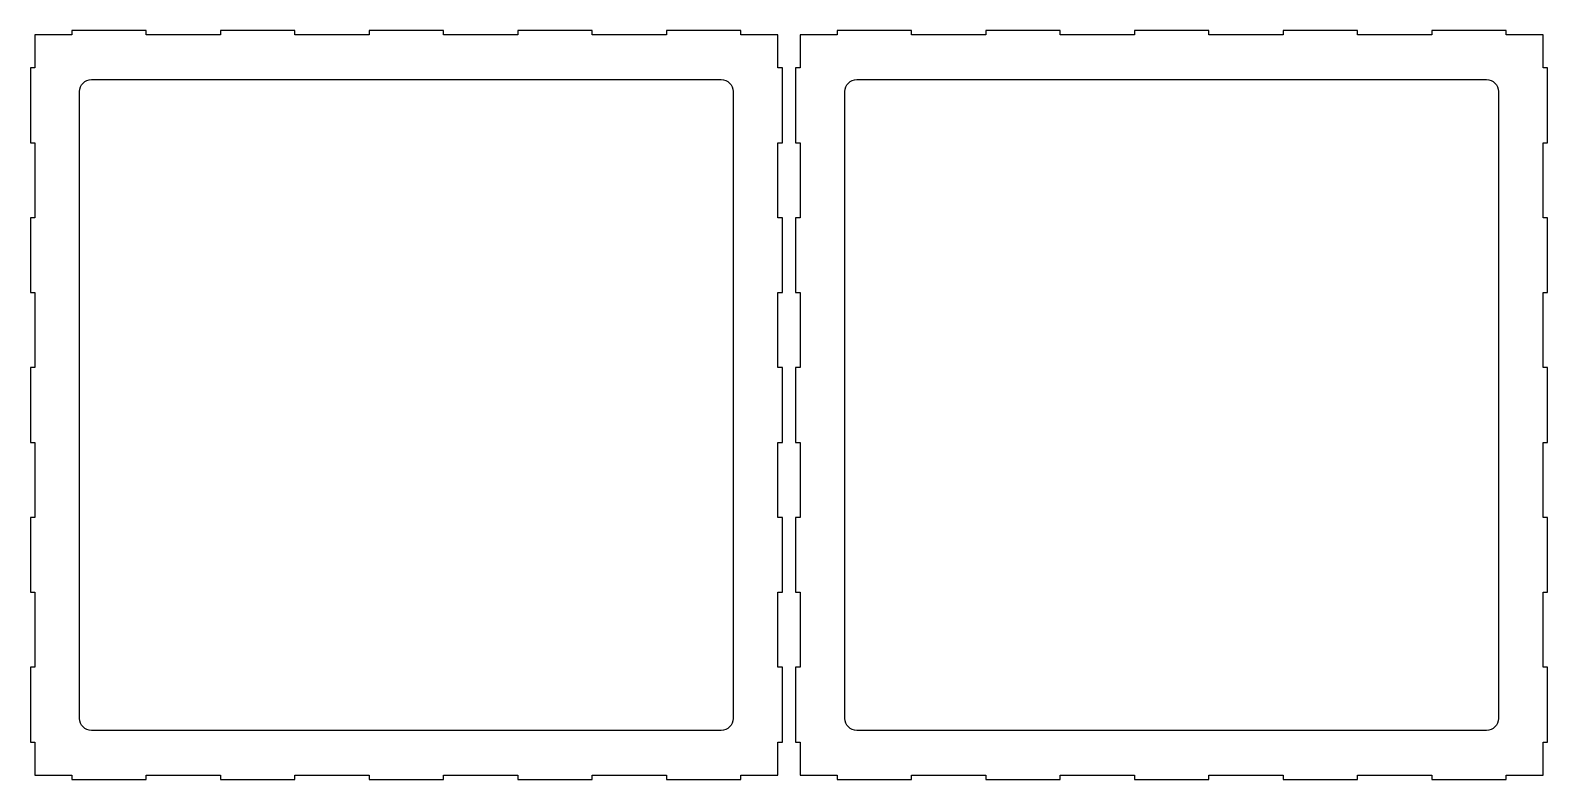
# Model space of a CAD drawing. Header units: millimetres. Extents: x -1160 to -32, y -819 to 758.
# Drawn here: x -1160 to -143, y 256 to 758 of the extents above; entities that cross this region are included whole.
import ezdxf

# ---------------------------------------------------------------- set-up
doc = ezdxf.new("R2010")
doc.units = ezdxf.units.MM
doc.layers.add('Layer_1', color=7, linetype='Continuous')

msp = doc.modelspace()

# ---------------------------------------------------------------- linework, layer by layer
at = {"layer": 'Layer_1'}
for points, knots in [([(-684.2478, 259.4275), (-684.2478, 259.2775), (-684.2478, 256.5775), (-684.2478, 256.4275), (-686.7378, 256.4275), (-731.5578, 256.4275), (-734.0478, 256.4275), (-734.0478, 256.5775), (-734.0478, 259.2775), (-734.0478, 259.4275), (-736.5378, 259.4275), (-781.3578, 259.4275), (-783.8478, 259.4275), (-783.8478, 259.2775), (-783.8478, 256.5775), (-783.8478, 256.4275), (-786.3378, 256.4275), (-831.1578, 256.4275), (-833.6478, 256.4275), (-833.6478, 256.5775), (-833.6478, 259.2775), (-833.6478, 259.4275), (-836.1378, 259.4275), (-880.9578, 259.4275), (-883.4478, 259.4275), (-883.4478, 259.2775), (-883.4478, 256.5775), (-883.4478, 256.4275), (-885.9378, 256.4275), (-930.7578, 256.4275), (-933.2478, 256.4275), (-933.2478, 256.5775), (-933.2478, 259.2775), (-933.2478, 259.4275), (-935.7378, 259.4275), (-980.5578, 259.4275), (-983.0478, 259.4275), (-983.0478, 259.2775), (-983.0478, 256.5775), (-983.0478, 256.4275), (-985.5378, 256.4275), (-1030.3578, 256.4275), (-1032.8478, 256.4275), (-1032.8478, 256.5775), (-1032.8478, 259.2775), (-1032.8478, 259.4275), (-1035.3378, 259.4275), (-1080.1578, 259.4275), (-1082.6478, 259.4275), (-1082.6478, 259.2775), (-1082.6478, 256.5775), (-1082.6478, 256.4275), (-1085.1378, 256.4275), (-1129.9578, 256.4275), (-1132.4478, 256.4275), (-1132.4478, 256.5775), (-1132.4478, 259.2775), (-1132.4478, 259.4275), (-1133.6928, 259.4275), (-1156.1028, 259.4275), (-1157.3478, 259.4275), (-1157.3478, 260.5325), (-1157.3478, 280.4225), (-1157.3478, 281.5275), (-1157.4978, 281.5275), (-1160.1978, 281.5275), (-1160.3478, 281.5275), (-1160.3478, 284.0375), (-1160.3478, 329.2175), (-1160.3478, 331.7275), (-1160.1978, 331.7275), (-1157.4978, 331.7275), (-1157.3478, 331.7275), (-1157.3478, 334.2375), (-1157.3478, 379.4175), (-1157.3478, 381.9275), (-1157.4978, 381.9275), (-1160.1978, 381.9275), (-1160.3478, 381.9275), (-1160.3478, 384.4375), (-1160.3478, 429.6175), (-1160.3478, 432.1275), (-1160.1978, 432.1275), (-1157.4978, 432.1275), (-1157.3478, 432.1275), (-1157.3478, 434.6375), (-1157.3478, 479.8175), (-1157.3478, 482.3275), (-1157.4978, 482.3275), (-1160.1978, 482.3275), (-1160.3478, 482.3275), (-1160.3478, 484.8375), (-1160.3478, 530.0175), (-1160.3478, 532.5275), (-1160.1978, 532.5275), (-1157.4978, 532.5275), (-1157.3478, 532.5275), (-1157.3478, 535.0375), (-1157.3478, 580.2175), (-1157.3478, 582.7275), (-1157.4978, 582.7275), (-1160.1978, 582.7275), (-1160.3478, 582.7275), (-1160.3478, 585.2375), (-1160.3478, 630.4175), (-1160.3478, 632.9275), (-1160.1978, 632.9275), (-1157.4978, 632.9275), (-1157.3478, 632.9275), (-1157.3478, 635.4375), (-1157.3478, 680.6175), (-1157.3478, 683.1275), (-1157.4978, 683.1275), (-1160.1978, 683.1275), (-1160.3478, 683.1275), (-1160.3478, 685.6375), (-1160.3478, 730.8175), (-1160.3478, 733.3275), (-1160.1978, 733.3275), (-1157.4978, 733.3275), (-1157.3478, 733.3275), (-1157.3478, 734.4325), (-1157.3478, 754.3225), (-1157.3478, 755.4275), (-1156.1028, 755.4275), (-1133.6928, 755.4275), (-1132.4478, 755.4275), (-1132.4478, 755.5775), (-1132.4478, 758.2775), (-1132.4478, 758.4275), (-1129.9578, 758.4275), (-1085.1378, 758.4275), (-1082.6478, 758.4275), (-1082.6478, 758.2775), (-1082.6478, 755.5775), (-1082.6478, 755.4275), (-1080.1578, 755.4275), (-1035.3378, 755.4275), (-1032.8478, 755.4275), (-1032.8478, 755.5775), (-1032.8478, 758.2775), (-1032.8478, 758.4275), (-1030.3578, 758.4275), (-985.5378, 758.4275), (-983.0478, 758.4275), (-983.0478, 758.2775), (-983.0478, 755.5775), (-983.0478, 755.4275), (-980.5578, 755.4275), (-935.7378, 755.4275), (-933.2478, 755.4275), (-933.2478, 755.5775), (-933.2478, 758.2775), (-933.2478, 758.4275), (-930.7578, 758.4275), (-885.9378, 758.4275), (-883.4478, 758.4275), (-883.4478, 758.2775), (-883.4478, 755.5775), (-883.4478, 755.4275), (-880.9578, 755.4275), (-836.1378, 755.4275), (-833.6478, 755.4275), (-833.6478, 755.5775), (-833.6478, 758.2775), (-833.6478, 758.4275), (-831.1578, 758.4275), (-786.3378, 758.4275), (-783.8478, 758.4275), (-783.8478, 758.2775), (-783.8478, 755.5775), (-783.8478, 755.4275), (-781.3578, 755.4275), (-736.5378, 755.4275), (-734.0478, 755.4275), (-734.0478, 755.5775), (-734.0478, 758.2775), (-734.0478, 758.4275), (-731.5578, 758.4275), (-686.7378, 758.4275), (-684.2478, 758.4275), (-684.2478, 758.2775), (-684.2478, 755.5775), (-684.2478, 755.4275), (-683.0028, 755.4275), (-660.5928, 755.4275), (-659.3478, 755.4275), (-659.3478, 754.3225), (-659.3478, 734.4325), (-659.3478, 733.3275), (-659.1978, 733.3275), (-656.4978, 733.3275), (-656.3478, 733.3275), (-656.3478, 730.8175), (-656.3478, 685.6375), (-656.3478, 683.1275), (-656.4978, 683.1275), (-659.1978, 683.1275), (-659.3478, 683.1275), (-659.3478, 680.6175), (-659.3478, 635.4375), (-659.3478, 632.9275), (-659.1978, 632.9275), (-656.4978, 632.9275), (-656.3478, 632.9275), (-656.3478, 630.4175), (-656.3478, 585.2375), (-656.3478, 582.7275), (-656.4978, 582.7275), (-659.1978, 582.7275), (-659.3478, 582.7275), (-659.3478, 580.2175), (-659.3478, 535.0375), (-659.3478, 532.5275), (-659.1978, 532.5275), (-656.4978, 532.5275), (-656.3478, 532.5275), (-656.3478, 530.0175), (-656.3478, 484.8375), (-656.3478, 482.3275), (-656.4978, 482.3275), (-659.1978, 482.3275), (-659.3478, 482.3275), (-659.3478, 479.8175), (-659.3478, 434.6375), (-659.3478, 432.1275), (-659.1978, 432.1275), (-656.4978, 432.1275), (-656.3478, 432.1275), (-656.3478, 429.6175), (-656.3478, 384.4375), (-656.3478, 381.9275), (-656.4978, 381.9275), (-659.1978, 381.9275), (-659.3478, 381.9275), (-659.3478, 379.4175), (-659.3478, 334.2375), (-659.3478, 331.7275), (-659.1978, 331.7275), (-656.4978, 331.7275), (-656.3478, 331.7275), (-656.3478, 329.2175), (-656.3478, 284.0375), (-656.3478, 281.5275), (-656.4978, 281.5275), (-659.1978, 281.5275), (-659.3478, 281.5275), (-659.3478, 280.4225), (-659.3478, 260.5325), (-659.3478, 259.4275), (-660.5928, 259.4275), (-683.0028, 259.4275), (-684.2478, 259.4275)], [0, 0, 0, 0, 1, 1, 1, 2, 2, 2, 3, 3, 3, 4, 4, 4, 5, 5, 5, 6, 6, 6, 7, 7, 7, 8, 8, 8, 9, 9, 9, 10, 10, 10, 11, 11, 11, 12, 12, 12, 13, 13, 13, 14, 14, 14, 15, 15, 15, 16, 16, 16, 17, 17, 17, 18, 18, 18, 19, 19, 19, 20, 20, 20, 21, 21, 21, 22, 22, 22, 23, 23, 23, 24, 24, 24, 25, 25, 25, 26, 26, 26, 27, 27, 27, 28, 28, 28, 29, 29, 29, 30, 30, 30, 31, 31, 31, 32, 32, 32, 33, 33, 33, 34, 34, 34, 35, 35, 35, 36, 36, 36, 37, 37, 37, 38, 38, 38, 39, 39, 39, 40, 40, 40, 41, 41, 41, 42, 42, 42, 43, 43, 43, 44, 44, 44, 45, 45, 45, 46, 46, 46, 47, 47, 47, 48, 48, 48, 49, 49, 49, 50, 50, 50, 51, 51, 51, 52, 52, 52, 53, 53, 53, 54, 54, 54, 55, 55, 55, 56, 56, 56, 57, 57, 57, 58, 58, 58, 59, 59, 59, 60, 60, 60, 61, 61, 61, 62, 62, 62, 63, 63, 63, 64, 64, 64, 65, 65, 65, 66, 66, 66, 67, 67, 67, 68, 68, 68, 69, 69, 69, 70, 70, 70, 71, 71, 71, 72, 72, 72, 73, 73, 73, 74, 74, 74, 75, 75, 75, 76, 76, 76, 77, 77, 77, 78, 78, 78, 79, 79, 79, 80, 80, 80, 81, 81, 81, 82, 82, 82, 83, 83, 83, 84, 84, 84, 84]), ([(-171.3238, 259.4275), (-171.3238, 259.2775), (-171.3238, 256.5775), (-171.3238, 256.4275), (-173.8138, 256.4275), (-218.6338, 256.4275), (-221.1238, 256.4275), (-221.1238, 256.5775), (-221.1238, 259.2775), (-221.1238, 259.4275), (-223.6138, 259.4275), (-268.4338, 259.4275), (-270.9238, 259.4275), (-270.9238, 259.2775), (-270.9238, 256.5775), (-270.9238, 256.4275), (-273.4138, 256.4275), (-318.2338, 256.4275), (-320.7238, 256.4275), (-320.7238, 256.5775), (-320.7238, 259.2775), (-320.7238, 259.4275), (-323.2138, 259.4275), (-368.0338, 259.4275), (-370.5238, 259.4275), (-370.5238, 259.2775), (-370.5238, 256.5775), (-370.5238, 256.4275), (-373.0138, 256.4275), (-417.8338, 256.4275), (-420.3238, 256.4275), (-420.3238, 256.5775), (-420.3238, 259.2775), (-420.3238, 259.4275), (-422.8138, 259.4275), (-467.6338, 259.4275), (-470.1238, 259.4275), (-470.1238, 259.2775), (-470.1238, 256.5775), (-470.1238, 256.4275), (-472.6138, 256.4275), (-517.4338, 256.4275), (-519.9238, 256.4275), (-519.9238, 256.5775), (-519.9238, 259.2775), (-519.9238, 259.4275), (-522.4138, 259.4275), (-567.2338, 259.4275), (-569.7238, 259.4275), (-569.7238, 259.2775), (-569.7238, 256.5775), (-569.7238, 256.4275), (-572.2138, 256.4275), (-617.0338, 256.4275), (-619.5238, 256.4275), (-619.5238, 256.5775), (-619.5238, 259.2775), (-619.5238, 259.4275), (-620.7688, 259.4275), (-643.1788, 259.4275), (-644.4238, 259.4275), (-644.4238, 260.5325), (-644.4238, 280.4225), (-644.4238, 281.5275), (-644.5738, 281.5275), (-647.2738, 281.5275), (-647.4238, 281.5275), (-647.4238, 284.0375), (-647.4238, 329.2175), (-647.4238, 331.7275), (-647.2738, 331.7275), (-644.5738, 331.7275), (-644.4238, 331.7275), (-644.4238, 334.2375), (-644.4238, 379.4175), (-644.4238, 381.9275), (-644.5738, 381.9275), (-647.2738, 381.9275), (-647.4238, 381.9275), (-647.4238, 384.4375), (-647.4238, 429.6175), (-647.4238, 432.1275), (-647.2738, 432.1275), (-644.5738, 432.1275), (-644.4238, 432.1275), (-644.4238, 434.6375), (-644.4238, 479.8175), (-644.4238, 482.3275), (-644.5738, 482.3275), (-647.2738, 482.3275), (-647.4238, 482.3275), (-647.4238, 484.8375), (-647.4238, 530.0175), (-647.4238, 532.5275), (-647.2738, 532.5275), (-644.5738, 532.5275), (-644.4238, 532.5275), (-644.4238, 535.0375), (-644.4238, 580.2175), (-644.4238, 582.7275), (-644.5738, 582.7275), (-647.2738, 582.7275), (-647.4238, 582.7275), (-647.4238, 585.2375), (-647.4238, 630.4175), (-647.4238, 632.9275), (-647.2738, 632.9275), (-644.5738, 632.9275), (-644.4238, 632.9275), (-644.4238, 635.4375), (-644.4238, 680.6175), (-644.4238, 683.1275), (-644.5738, 683.1275), (-647.2738, 683.1275), (-647.4238, 683.1275), (-647.4238, 685.6375), (-647.4238, 730.8175), (-647.4238, 733.3275), (-647.2738, 733.3275), (-644.5738, 733.3275), (-644.4238, 733.3275), (-644.4238, 734.4325), (-644.4238, 754.3225), (-644.4238, 755.4275), (-643.1788, 755.4275), (-620.7688, 755.4275), (-619.5238, 755.4275), (-619.5238, 755.5775), (-619.5238, 758.2775), (-619.5238, 758.4275), (-617.0338, 758.4275), (-572.2138, 758.4275), (-569.7238, 758.4275), (-569.7238, 758.2775), (-569.7238, 755.5775), (-569.7238, 755.4275), (-567.2338, 755.4275), (-522.4138, 755.4275), (-519.9238, 755.4275), (-519.9238, 755.5775), (-519.9238, 758.2775), (-519.9238, 758.4275), (-517.4338, 758.4275), (-472.6138, 758.4275), (-470.1238, 758.4275), (-470.1238, 758.2775), (-470.1238, 755.5775), (-470.1238, 755.4275), (-467.6338, 755.4275), (-422.8138, 755.4275), (-420.3238, 755.4275), (-420.3238, 755.5775), (-420.3238, 758.2775), (-420.3238, 758.4275), (-417.8338, 758.4275), (-373.0138, 758.4275), (-370.5238, 758.4275), (-370.5238, 758.2775), (-370.5238, 755.5775), (-370.5238, 755.4275), (-368.0338, 755.4275), (-323.2138, 755.4275), (-320.7238, 755.4275), (-320.7238, 755.5775), (-320.7238, 758.2775), (-320.7238, 758.4275), (-318.2338, 758.4275), (-273.4138, 758.4275), (-270.9238, 758.4275), (-270.9238, 758.2775), (-270.9238, 755.5775), (-270.9238, 755.4275), (-268.4338, 755.4275), (-223.6138, 755.4275), (-221.1238, 755.4275), (-221.1238, 755.5775), (-221.1238, 758.2775), (-221.1238, 758.4275), (-218.6338, 758.4275), (-173.8138, 758.4275), (-171.3238, 758.4275), (-171.3238, 758.2775), (-171.3238, 755.5775), (-171.3238, 755.4275), (-170.0788, 755.4275), (-147.6688, 755.4275), (-146.4238, 755.4275), (-146.4238, 754.3225), (-146.4238, 734.4325), (-146.4238, 733.3275), (-146.2738, 733.3275), (-143.5738, 733.3275), (-143.4238, 733.3275), (-143.4238, 730.8175), (-143.4238, 685.6375), (-143.4238, 683.1275), (-143.5738, 683.1275), (-146.2738, 683.1275), (-146.4238, 683.1275), (-146.4238, 680.6175), (-146.4238, 635.4375), (-146.4238, 632.9275), (-146.2738, 632.9275), (-143.5738, 632.9275), (-143.4238, 632.9275), (-143.4238, 630.4175), (-143.4238, 585.2375), (-143.4238, 582.7275), (-143.5738, 582.7275), (-146.2738, 582.7275), (-146.4238, 582.7275), (-146.4238, 580.2175), (-146.4238, 535.0375), (-146.4238, 532.5275), (-146.2738, 532.5275), (-143.5738, 532.5275), (-143.4238, 532.5275), (-143.4238, 530.0175), (-143.4238, 484.8375), (-143.4238, 482.3275), (-143.5738, 482.3275), (-146.2738, 482.3275), (-146.4238, 482.3275), (-146.4238, 479.8175), (-146.4238, 434.6375), (-146.4238, 432.1275), (-146.2738, 432.1275), (-143.5738, 432.1275), (-143.4238, 432.1275), (-143.4238, 429.6175), (-143.4238, 384.4375), (-143.4238, 381.9275), (-143.5738, 381.9275), (-146.2738, 381.9275), (-146.4238, 381.9275), (-146.4238, 379.4175), (-146.4238, 334.2375), (-146.4238, 331.7275), (-146.2738, 331.7275), (-143.5738, 331.7275), (-143.4238, 331.7275), (-143.4238, 329.2175), (-143.4238, 284.0375), (-143.4238, 281.5275), (-143.5738, 281.5275), (-146.2738, 281.5275), (-146.4238, 281.5275), (-146.4238, 280.4225), (-146.4238, 260.5325), (-146.4238, 259.4275), (-147.6688, 259.4275), (-170.0788, 259.4275), (-171.3238, 259.4275)], [0, 0, 0, 0, 1, 1, 1, 2, 2, 2, 3, 3, 3, 4, 4, 4, 5, 5, 5, 6, 6, 6, 7, 7, 7, 8, 8, 8, 9, 9, 9, 10, 10, 10, 11, 11, 11, 12, 12, 12, 13, 13, 13, 14, 14, 14, 15, 15, 15, 16, 16, 16, 17, 17, 17, 18, 18, 18, 19, 19, 19, 20, 20, 20, 21, 21, 21, 22, 22, 22, 23, 23, 23, 24, 24, 24, 25, 25, 25, 26, 26, 26, 27, 27, 27, 28, 28, 28, 29, 29, 29, 30, 30, 30, 31, 31, 31, 32, 32, 32, 33, 33, 33, 34, 34, 34, 35, 35, 35, 36, 36, 36, 37, 37, 37, 38, 38, 38, 39, 39, 39, 40, 40, 40, 41, 41, 41, 42, 42, 42, 43, 43, 43, 44, 44, 44, 45, 45, 45, 46, 46, 46, 47, 47, 47, 48, 48, 48, 49, 49, 49, 50, 50, 50, 51, 51, 51, 52, 52, 52, 53, 53, 53, 54, 54, 54, 55, 55, 55, 56, 56, 56, 57, 57, 57, 58, 58, 58, 59, 59, 59, 60, 60, 60, 61, 61, 61, 62, 62, 62, 63, 63, 63, 64, 64, 64, 65, 65, 65, 66, 66, 66, 67, 67, 67, 68, 68, 68, 69, 69, 69, 70, 70, 70, 71, 71, 71, 72, 72, 72, 73, 73, 73, 74, 74, 74, 75, 75, 75, 76, 76, 76, 77, 77, 77, 78, 78, 78, 79, 79, 79, 80, 80, 80, 81, 81, 81, 82, 82, 82, 83, 83, 83, 84, 84, 84, 84]), ([(-1119.3478, 289.4275), (-1098.2478, 289.4275), (-718.4478, 289.4275), (-697.3478, 289.4275), (-692.9416, 289.4275), (-689.3478, 292.9725), (-689.3478, 297.3189), (-689.3478, 318.3298), (-689.3478, 696.5252), (-689.3478, 717.5361), (-689.3478, 721.8825), (-692.9416, 725.4275), (-697.3478, 725.4275), (-718.4478, 725.4275), (-1098.2478, 725.4275), (-1119.3478, 725.4275), (-1123.754, 725.4275), (-1127.3478, 721.8825), (-1127.3478, 717.5361), (-1127.3478, 696.5252), (-1127.3478, 318.3298), (-1127.3478, 297.3189), (-1127.3478, 292.9725), (-1123.754, 289.4275), (-1119.3478, 289.4275)], [0, 0, 0, 0, 1, 1, 1, 2, 2, 2, 3, 3, 3, 4, 4, 4, 5, 5, 5, 6, 6, 6, 7, 7, 7, 8, 8, 8, 8]), ([(-606.4238, 289.4275), (-585.3238, 289.4275), (-205.5238, 289.4275), (-184.4238, 289.4275), (-180.0176, 289.4275), (-176.4238, 292.9725), (-176.4238, 297.3189), (-176.4238, 318.3298), (-176.4238, 696.5252), (-176.4238, 717.5361), (-176.4238, 721.8825), (-180.0176, 725.4275), (-184.4238, 725.4275), (-205.5238, 725.4275), (-585.3238, 725.4275), (-606.4238, 725.4275), (-610.83, 725.4275), (-614.4238, 721.8825), (-614.4238, 717.5361), (-614.4238, 696.5252), (-614.4238, 318.3298), (-614.4238, 297.3189), (-614.4238, 292.9725), (-610.83, 289.4275), (-606.4238, 289.4275)], [0, 0, 0, 0, 1, 1, 1, 2, 2, 2, 3, 3, 3, 4, 4, 4, 5, 5, 5, 6, 6, 6, 7, 7, 7, 8, 8, 8, 8])]:
    msp.add_open_spline(points, degree=3, knots=knots, dxfattribs=at)

doc.saveas('drawing.dxf')
